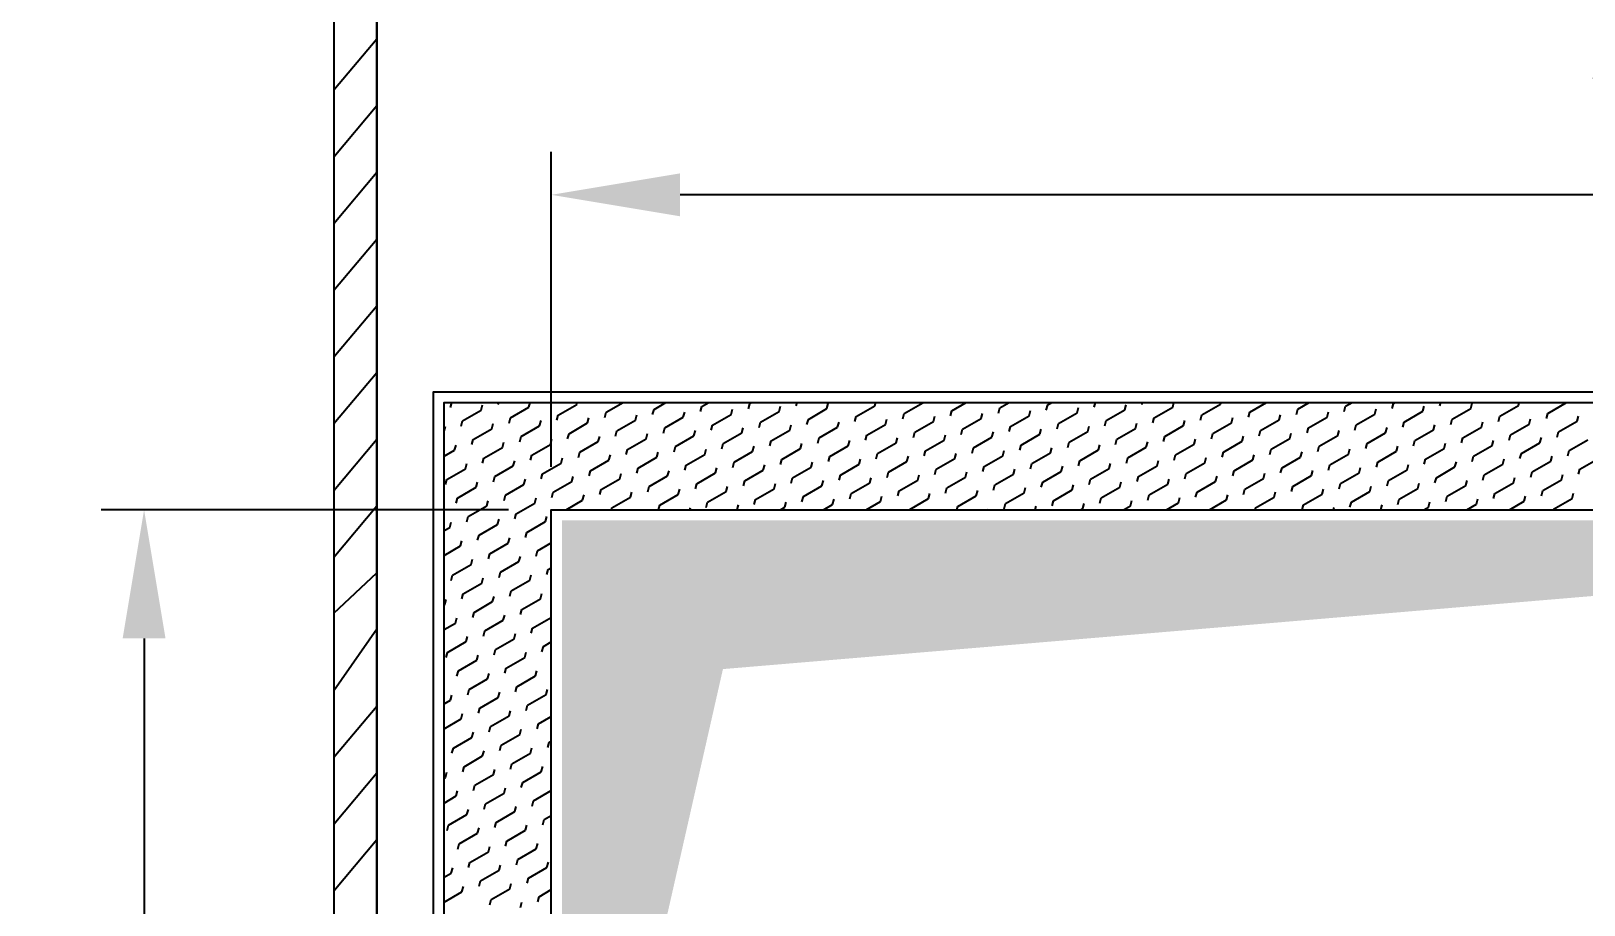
# Model space of a CAD drawing. Header units: millimetres. Extents: x -95178 to 274693, y -2232 to 263302.
# Drawn here: x 121039 to 124660, y 231331 to 233369 of the extents above; entities that cross this region are included whole.
import ezdxf

# ---------------------------------------------------------------- set-up
doc = ezdxf.new("R2010")
doc.units = ezdxf.units.MM
for name, color, linetype in [('BKG-S030D_Griddim', 7, 'Continuous'), ('M_INSULATION', 252, 'Continuous'), ('M_Supply_Duct', 4, 'Continuous'), ('M_Support', 14, 'Continuous'), ('M_Txt', 7, 'Continuous')]:
    doc.layers.add(name, color=color, linetype=linetype)
doc.styles.add('ROMANS', font='romans.shx', dxfattribs={"width": 0.8})
doc.dimstyles.new('DIM', dxfattribs={"dimscale": 50, "dimtxt": 2.5, "dimasz": 2.5, "dimexe": 1, "dimexo": 1, "dimgap": 0.8, "dimtad": 1, "dimdec": 0, "dimzin": 13, "dimdsep": 46, "dimtxsty": 'ROMANS', "dimblk": 'OBLIQUE', "dimcen": 1, "dimdle": 1, "dimclrd": 20, "dimclre": 20, "dimclrt": 7, "dimadec": 0, "dimazin": 0, "dimtfac": 0.4, "dimtdec": 0, "dimtix": 1, "dimtofl": 0, "dimtmove": 2, "dimatfit": 3, "dimfxl": 1, "dimtolj": 1, "dimtzin": 13, "dimlwd": -1, "dimlwe": -1, "dimarcsym": 0})

# ---------------------------------------------------------------- blocks, each defined once
blk = doc.blocks.new('*X16')
at = {"color": 0}
for p, q in [((24488.4, 43376.1), (24489.9, 43381.9)), ((24524.1, 43372.9), (24525.8, 43379)), ((24544.2, 43379.4), (24544.8, 43381.9)), ((24558.3, 43363.8), (24579.9, 43376.3)), ((24579.9, 43376.3), (24581.4, 43381.9)), ((24614.1, 43367.1), (24635.7, 43379.6)), ((24635.7, 43379.6), (24636.3, 43381.9)), ((24669.9, 43370.5), (24689.6, 43381.9)), ((24724.1, 43367.8), (24725.7, 43373.8)), ((24725.7, 43373.8), (24739.6, 43381.9)), ((24779.9, 43371.2), (24781.5, 43377.2)), ((24781.5, 43377.2), (24789.6, 43381.9)), ((24815.6, 43368), (24817.3, 43374.1)), ((24835.7, 43374.5), (24837.3, 43380.5)), ((24837.3, 43380.5), (24839.6, 43381.9)), ((24871.4, 43371.4), (24873.1, 43377.4)), ((24891.5, 43377.9), (24892.6, 43381.9)), ((24905.6, 43362.2), (24927.2, 43374.7)), ((24927.2, 43374.7), (24928.9, 43380.8)), ((24947.3, 43381.2), (24947.5, 43381.9)), ((24961.4, 43365.6), (24983.1, 43378.1)), ((24983.1, 43378.1), (24984.1, 43381.9)), ((25017.2, 43368.9), (25038.9, 43381.4)), ((25038.9, 43381.4), (25039, 43381.9)), ((25073, 43372.3), (25089.6, 43381.9)), ((25127.2, 43369.6), (25128.8, 43375.6)), ((25128.8, 43375.6), (25139.6, 43381.9)), ((25183, 43372.9), (25184.6, 43379)), ((25184.6, 43379), (25189.6, 43381.9)), ((25218.8, 43369.8), (25220.4, 43375.9)), ((25238.8, 43376.3), (25240.3, 43381.9)), ((25274.6, 43373.2), (25276.2, 43379.2)), ((25294.6, 43379.6), (25295.2, 43381.9)), ((25308.7, 43364), (25330.4, 43376.5)), ((25330.4, 43376.5), (25331.8, 43381.9)), ((25364.5, 43367.4), (25386.2, 43379.9)), ((25386.2, 43379.9), (25386.7, 43381.9)), ((25420.3, 43370.7), (25439.6, 43381.9)), ((25474.5, 43368), (25476.1, 43374.1)), ((25476.1, 43374.1), (25489.6, 43381.9)), ((25530.3, 43371.4), (25531.9, 43377.4)), ((25531.9, 43377.4), (25539.6, 43381.9)), ((25566.1, 43368.3), (25567.7, 43374.3)), ((25586.1, 43374.7), (25587.7, 43380.8)), ((25587.7, 43380.8), (25589.6, 43381.9)), ((25621.9, 43371.6), (25623.5, 43377.7)), ((25641.9, 43378.1), (25642.9, 43381.9)), ((25656, 43362.5), (25677.7, 43375)), ((25677.7, 43375), (25679.3, 43381)), ((25697.7, 43381.4), (25697.8, 43381.9)), ((25711.8, 43365.8), (25733.5, 43378.3)), ((25733.5, 43378.3), (25734.4, 43381.9)), ((25767.6, 43369.2), (25789.3, 43381.7)), ((25789.3, 43381.7), (25789.3, 43381.9)), ((24500.9, 43354.4), (24502.5, 43360.4)), ((24502.5, 43360.4), (24524.1, 43372.9)), ((24536.6, 43351.3), (24538.3, 43357.3)), ((24556.7, 43357.8), (24558.3, 43363.8)), ((24592.4, 43354.6), (24594.1, 43360.7)), ((24612.5, 43361.1), (24614.1, 43367.1)), ((24626.6, 43345.5), (24648.2, 43358)), ((24648.2, 43358), (24649.9, 43364)), ((24668.3, 43364.5), (24669.9, 43370.5)), ((24682.4, 43348.8), (24704, 43361.3)), ((24704, 43361.3), (24705.7, 43367.4)), ((24738.2, 43352.2), (24759.8, 43364.7)), ((24759.8, 43364.7), (24761.5, 43370.7)), ((24792.4, 43349.5), (24794, 43355.5)), ((24794, 43355.5), (24815.6, 43368)), ((24848.2, 43352.9), (24849.8, 43358.9)), ((24849.8, 43358.9), (24871.4, 43371.4)), ((24883.9, 43349.7), (24885.6, 43355.8)), ((24904, 43356.2), (24905.6, 43362.2)), ((24939.7, 43353.1), (24941.4, 43359.1)), ((24959.8, 43359.6), (24961.4, 43365.6)), ((24973.9, 43343.9), (24995.6, 43356.4)), ((24995.6, 43356.4), (24997.2, 43362.5)), ((25015.6, 43362.9), (25017.2, 43368.9)), ((25029.7, 43347.3), (25051.4, 43359.8)), ((25051.4, 43359.8), (25053, 43365.8)), ((25071.4, 43366.2), (25073, 43372.3)), ((25085.5, 43350.6), (25107.2, 43363.1)), ((25107.2, 43363.1), (25108.8, 43369.2)), ((25141.3, 43354), (25163, 43366.5)), ((25163, 43366.5), (25164.6, 43372.5)), ((25195.5, 43351.3), (25197.1, 43357.3)), ((25197.1, 43357.3), (25218.8, 43369.8)), ((25251.3, 43354.6), (25252.9, 43360.7)), ((25252.9, 43360.7), (25274.6, 43373.2)), ((25287.1, 43351.5), (25288.7, 43357.6)), ((25307.1, 43358), (25308.7, 43364)), ((25342.9, 43354.9), (25344.5, 43360.9)), ((25362.9, 43361.3), (25364.5, 43367.4)), ((25377, 43345.7), (25398.7, 43358.2)), ((25398.7, 43358.2), (25400.3, 43364.3)), ((25418.7, 43364.7), (25420.3, 43370.7)), ((25432.8, 43349.1), (25454.5, 43361.6)), ((25454.5, 43361.6), (25456.1, 43367.6)), ((25488.6, 43352.4), (25510.3, 43364.9)), ((25510.3, 43364.9), (25511.9, 43371)), ((25542.8, 43349.7), (25544.4, 43355.8)), ((25544.4, 43355.8), (25566.1, 43368.3)), ((25598.6, 43353.1), (25600.2, 43359.1)), ((25600.2, 43359.1), (25621.9, 43371.6)), ((25634.4, 43350), (25636, 43356)), ((25654.4, 43356.4), (25656, 43362.5)), ((25690.2, 43353.3), (25691.8, 43359.4)), ((25710.2, 43359.8), (25711.8, 43365.8)), ((25724.3, 43344.2), (25746, 43356.7)), ((25746, 43356.7), (25747.6, 43362.7)), ((25766, 43363.1), (25767.6, 43369.2)), ((25780.1, 43347.5), (25801.8, 43360)), ((25801.8, 43360), (25803.4, 43366.1)), ((24481, 43348.5), (24482.5, 43354)), ((24513.4, 43332.8), (24515, 43338.8)), ((24515, 43338.8), (24536.6, 43351.3)), ((24569.2, 43336.1), (24570.8, 43342.1)), ((24570.8, 43342.1), (24592.4, 43354.6)), ((24604.9, 43333), (24606.6, 43339)), ((24625, 43339.5), (24626.6, 43345.5)), ((24660.7, 43336.3), (24662.4, 43342.4)), ((24680.8, 43342.8), (24682.4, 43348.8)), ((24694.9, 43327.2), (24716.5, 43339.7)), ((24716.5, 43339.7), (24718.2, 43345.7)), ((24736.6, 43346.2), (24738.2, 43352.2)), ((24750.7, 43330.5), (24772.3, 43343)), ((24772.3, 43343), (24774, 43349.1)), ((24806.5, 43333.9), (24828.1, 43346.4)), ((24828.1, 43346.4), (24829.8, 43352.4)), ((24862.3, 43337.2), (24883.9, 43349.7)), ((24916.5, 43334.6), (24918.1, 43340.6)), ((24918.1, 43340.6), (24939.7, 43353.1)), ((24952.2, 43331.4), (24953.9, 43337.5)), ((24972.3, 43337.9), (24973.9, 43343.9)), ((25008.1, 43334.8), (25009.7, 43340.8)), ((25028.1, 43341.2), (25029.7, 43347.3)), ((25042.2, 43325.6), (25063.9, 43338.1)), ((25063.9, 43338.1), (25065.5, 43344.2)), ((25083.9, 43344.6), (25085.5, 43350.6)), ((25098, 43329), (25119.7, 43341.5)), ((25119.7, 43341.5), (25121.3, 43347.5)), ((25139.7, 43347.9), (25141.3, 43354)), ((25153.8, 43332.3), (25175.5, 43344.8)), ((25175.5, 43344.8), (25177.1, 43350.9)), ((25209.6, 43335.7), (25231.3, 43348.2)), ((25231.3, 43348.2), (25232.9, 43354.2)), ((25263.8, 43333), (25265.4, 43339)), ((25265.4, 43339), (25287.1, 43351.5)), ((25319.6, 43336.3), (25321.2, 43342.4)), ((25321.2, 43342.4), (25342.9, 43354.9)), ((25355.4, 43333.2), (25357, 43339.3)), ((25375.4, 43339.7), (25377, 43345.7)), ((25411.2, 43336.6), (25412.8, 43342.6)), ((25431.2, 43343), (25432.8, 43349.1)), ((25445.3, 43327.4), (25467, 43339.9)), ((25467, 43339.9), (25468.6, 43346)), ((25487, 43346.4), (25488.6, 43352.4)), ((25501.1, 43330.8), (25522.8, 43343.3)), ((25522.8, 43343.3), (25524.4, 43349.3)), ((25556.9, 43334.1), (25578.6, 43346.6)), ((25578.6, 43346.6), (25580.2, 43352.7)), ((25611.1, 43331.4), (25612.7, 43337.5)), ((25612.7, 43337.5), (25634.4, 43350)), ((25666.9, 43334.8), (25668.5, 43340.8)), ((25668.5, 43340.8), (25690.2, 43353.3)), ((25702.7, 43331.7), (25704.3, 43337.7)), ((25722.7, 43338.1), (25724.3, 43344.2)), ((25758.5, 43335), (25760.1, 43341.1)), ((25778.5, 43341.5), (25780.1, 43347.5)), ((25792.6, 43325.9), (25814.3, 43338.4)), ((24481, 43319.2), (24493.3, 43326.3)), ((24493.3, 43326.3), (24495, 43332.3)), ((24527.5, 43317.1), (24549.1, 43329.6)), ((24549.1, 43329.6), (24550.8, 43335.7)), ((24581.7, 43314.5), (24583.3, 43320.5)), ((24583.3, 43320.5), (24604.9, 43333)), ((24637.5, 43317.8), (24639.1, 43323.8)), ((24639.1, 43323.8), (24660.7, 43336.3)), ((24673.2, 43314.7), (24674.9, 43320.7)), ((24693.3, 43321.2), (24694.9, 43327.2)), ((24729, 43318), (24730.7, 43324.1)), ((24749.1, 43324.5), (24750.7, 43330.5)), ((24763.2, 43308.9), (24784.8, 43321.4)), ((24784.8, 43321.4), (24786.5, 43327.4)), ((24804.9, 43327.9), (24806.5, 43333.9)), ((24819, 43312.2), (24840.6, 43324.7)), ((24840.6, 43324.7), (24842.3, 43330.8)), ((24860.7, 43331.2), (24862.3, 43337.2)), ((24874.8, 43315.6), (24896.4, 43328.1)), ((24896.4, 43328.1), (24898.1, 43334.1)), ((24930.6, 43318.9), (24952.2, 43331.4)), ((24984.8, 43316.2), (24986.4, 43322.3)), ((24986.4, 43322.3), (25008.1, 43334.8)), ((25040.6, 43319.6), (25042.2, 43325.6)), ((25076.4, 43316.5), (25078, 43322.5)), ((25096.4, 43322.9), (25098, 43329)), ((25110.5, 43307.3), (25132.2, 43319.8)), ((25132.2, 43319.8), (25133.8, 43325.9)), ((25152.2, 43326.3), (25153.8, 43332.3)), ((25166.3, 43310.7), (25188, 43323.2)), ((25188, 43323.2), (25189.6, 43329.2)), ((25208, 43329.6), (25209.6, 43335.7)), ((25222.1, 43314), (25243.8, 43326.5)), ((25243.8, 43326.5), (25245.4, 43332.6)), ((25277.9, 43317.4), (25299.6, 43329.9)), ((25299.6, 43329.9), (25301.2, 43335.9)), ((25332.1, 43314.7), (25333.7, 43320.7)), ((25333.7, 43320.7), (25355.4, 43333.2)), ((25387.9, 43318), (25389.5, 43324.1)), ((25389.5, 43324.1), (25411.2, 43336.6)), ((25423.7, 43314.9), (25425.3, 43321)), ((25443.7, 43321.4), (25445.3, 43327.4)), ((25479.5, 43318.3), (25481.1, 43324.3)), ((25499.5, 43324.7), (25501.1, 43330.8)), ((25513.6, 43309.1), (25535.3, 43321.6)), ((25535.3, 43321.6), (25536.9, 43327.7)), ((25555.3, 43328.1), (25556.9, 43334.1)), ((25569.4, 43312.5), (25591.1, 43325)), ((25591.1, 43325), (25592.7, 43331)), ((25625.2, 43315.8), (25646.9, 43328.3)), ((25646.9, 43328.3), (25648.5, 43334.4)), ((25681, 43319.2), (25702.7, 43331.7)), ((25735.2, 43316.5), (25736.8, 43322.5)), ((25736.8, 43322.5), (25758.5, 43335)), ((25771, 43313.4), (25772.6, 43319.4)), ((25791, 43319.8), (25792.6, 43325.9)), ((24484.2, 43292.1), (24505.8, 43304.6)), ((24505.8, 43304.6), (24507.5, 43310.7)), ((24525.9, 43311.1), (24527.5, 43317.1)), ((24540, 43295.5), (24561.6, 43308)), ((24561.6, 43308), (24563.3, 43314)), ((24595.8, 43298.8), (24617.4, 43311.3)), ((24617.4, 43311.3), (24619.1, 43317.4)), ((24650, 43296.2), (24651.6, 43302.2)), ((24651.6, 43302.2), (24673.2, 43314.7)), ((24705.8, 43299.5), (24707.4, 43305.5)), ((24707.4, 43305.5), (24729, 43318)), ((24741.5, 43296.4), (24743.2, 43302.4)), ((24761.6, 43302.9), (24763.2, 43308.9)), ((24797.3, 43299.7), (24799, 43305.8)), ((24817.4, 43306.2), (24819, 43312.2)), ((24831.5, 43290.6), (24853.1, 43303.1)), ((24853.1, 43303.1), (24854.8, 43309.1)), ((24873.2, 43309.6), (24874.8, 43315.6)), ((24887.3, 43293.9), (24908.9, 43306.4)), ((24908.9, 43306.4), (24910.6, 43312.5)), ((24929, 43312.9), (24930.6, 43318.9)), ((24943.1, 43297.3), (24964.7, 43309.8)), ((24964.7, 43309.8), (24966.4, 43315.8)), ((24998.9, 43300.6), (25020.6, 43313.1)), ((25020.6, 43313.1), (25022.2, 43319.2)), ((25053.1, 43297.9), (25054.7, 43304)), ((25054.7, 43304), (25076.4, 43316.5)), ((25108.9, 43301.3), (25110.5, 43307.3)), ((25144.7, 43298.2), (25146.3, 43304.2)), ((25164.7, 43304.6), (25166.3, 43310.7)), ((25178.8, 43289), (25200.5, 43301.5)), ((25200.5, 43301.5), (25202.1, 43307.6)), ((25220.5, 43308), (25222.1, 43314)), ((25234.6, 43292.4), (25256.3, 43304.9)), ((25256.3, 43304.9), (25257.9, 43310.9)), ((25276.3, 43311.3), (25277.9, 43317.4)), ((25290.4, 43295.7), (25312.1, 43308.2)), ((25312.1, 43308.2), (25313.7, 43314.3)), ((25346.2, 43299.1), (25367.9, 43311.6)), ((25367.9, 43311.6), (25369.5, 43317.6)), ((25400.4, 43296.4), (25402, 43302.4)), ((25402, 43302.4), (25423.7, 43314.9)), ((25456.2, 43299.7), (25457.8, 43305.8)), ((25457.8, 43305.8), (25479.5, 43318.3)), ((25492, 43296.6), (25493.6, 43302.7)), ((25512, 43303.1), (25513.6, 43309.1)), ((25547.8, 43300), (25549.4, 43306)), ((25567.8, 43306.4), (25569.4, 43312.5)), ((25581.9, 43290.8), (25603.6, 43303.3)), ((25603.6, 43303.3), (25605.2, 43309.4)), ((25623.6, 43309.8), (25625.2, 43315.8)), ((25637.7, 43294.2), (25659.4, 43306.7)), ((25659.4, 43306.7), (25661, 43312.7)), ((25679.4, 43313.1), (25681, 43319.2)), ((25693.5, 43297.5), (25715.2, 43310)), ((25715.2, 43310), (25716.8, 43316.1)), ((25749.3, 43300.9), (25771, 43313.4)), ((25803.5, 43298.2), (25805.1, 43304.2)), ((25805.1, 43304.2), (25826.8, 43316.7)), ((24482.6, 43286.1), (24484.2, 43292.1)), ((24518.3, 43283), (24520, 43289)), ((24538.4, 43289.5), (24540, 43295.5)), ((24552.5, 43273.8), (24574.1, 43286.3)), ((24574.1, 43286.3), (24575.8, 43292.4)), ((24594.2, 43292.8), (24595.8, 43298.8)), ((24608.3, 43277.2), (24629.9, 43289.7)), ((24629.9, 43289.7), (24631.6, 43295.7)), ((24664.1, 43280.5), (24685.7, 43293)), ((24685.7, 43293), (24687.4, 43299.1)), ((24718.3, 43277.9), (24719.9, 43283.9)), ((24719.9, 43283.9), (24741.5, 43296.4)), ((24774.1, 43281.2), (24775.7, 43287.2)), ((24775.7, 43287.2), (24797.3, 43299.7)), ((24809.8, 43278.1), (24811.5, 43284.1)), ((24829.9, 43284.6), (24831.5, 43290.6)), ((24865.6, 43281.4), (24867.3, 43287.5)), ((24885.7, 43287.9), (24887.3, 43293.9)), ((24899.8, 43272.3), (24921.4, 43284.8)), ((24921.4, 43284.8), (24923.1, 43290.8)), ((24941.5, 43291.2), (24943.1, 43297.3)), ((24955.6, 43275.6), (24977.2, 43288.1)), ((24977.2, 43288.1), (24978.9, 43294.2)), ((24997.3, 43294.6), (24998.9, 43300.6)), ((25011.4, 43279), (25033.1, 43291.5)), ((25033.1, 43291.5), (25034.7, 43297.5)), ((25067.2, 43282.3), (25088.9, 43294.8)), ((25088.9, 43294.8), (25090.5, 43300.9)), ((25121.4, 43279.6), (25123, 43285.7)), ((25123, 43285.7), (25144.7, 43298.2)), ((25177.2, 43283), (25178.8, 43289)), ((25213, 43279.9), (25214.6, 43285.9)), ((25233, 43286.3), (25234.6, 43292.4)), ((25247.1, 43270.7), (25268.8, 43283.2)), ((25268.8, 43283.2), (25270.4, 43289.3)), ((25288.8, 43289.7), (25290.4, 43295.7)), ((25302.9, 43274.1), (25324.6, 43286.6)), ((25324.6, 43286.6), (25326.2, 43292.6)), ((25344.6, 43293), (25346.2, 43299.1)), ((25358.7, 43277.4), (25380.4, 43289.9)), ((25380.4, 43289.9), (25382, 43296)), ((25414.5, 43280.8), (25436.2, 43293.3)), ((25436.2, 43293.3), (25437.8, 43299.3)), ((25468.7, 43278.1), (25470.3, 43284.1)), ((25470.3, 43284.1), (25492, 43296.6)), ((25524.5, 43281.4), (25526.1, 43287.5)), ((25526.1, 43287.5), (25547.8, 43300)), ((25560.3, 43278.3), (25561.9, 43284.4)), ((25580.3, 43284.8), (25581.9, 43290.8)), ((25616.1, 43281.7), (25617.7, 43287.7)), ((25636.1, 43288.1), (25637.7, 43294.2)), ((25650.2, 43272.5), (25671.9, 43285)), ((25671.9, 43285), (25673.5, 43291.1)), ((25691.9, 43291.5), (25693.5, 43297.5)), ((25706, 43275.9), (25727.7, 43288.4)), ((25727.7, 43288.4), (25729.3, 43294.4)), ((25747.7, 43294.8), (25749.3, 43300.9)), ((25761.8, 43279.2), (25783.5, 43291.7)), ((25783.5, 43291.7), (25785.1, 43297.8)), ((24495.1, 43264.5), (24496.7, 43270.5)), ((24496.7, 43270.5), (24518.3, 43283)), ((24530.8, 43261.3), (24532.5, 43267.4)), ((24550.9, 43267.8), (24552.5, 43273.8)), ((24586.6, 43264.7), (24588.3, 43270.7)), ((24606.7, 43271.2), (24608.3, 43277.2)), ((24623.1, 43256.9), (24642.4, 43268)), ((24642.4, 43268), (24644.1, 43274.1)), ((24662.5, 43274.5), (24664.1, 43280.5)), ((24676.6, 43258.9), (24698.2, 43271.4)), ((24698.2, 43271.4), (24699.9, 43277.4)), ((24732.4, 43262.2), (24754, 43274.7)), ((24754, 43274.7), (24755.7, 43280.8)), ((24786.6, 43259.6), (24788.2, 43265.6)), ((24788.2, 43265.6), (24809.8, 43278.1)), ((24842.4, 43262.9), (24844, 43268.9)), ((24844, 43268.9), (24865.6, 43281.4)), ((24878.1, 43259.8), (24879.8, 43265.8)), ((24898.2, 43266.2), (24899.8, 43272.3)), ((24933.9, 43263.1), (24935.6, 43269.2)), ((24954, 43269.6), (24955.6, 43275.6)), ((24973.1, 43256.9), (24989.7, 43266.5)), ((24989.7, 43266.5), (24991.4, 43272.5)), ((25009.8, 43272.9), (25011.4, 43279)), ((25023.9, 43257.3), (25045.6, 43269.8)), ((25045.6, 43269.8), (25047.2, 43275.9)), ((25065.6, 43276.3), (25067.2, 43282.3)), ((25079.7, 43260.7), (25101.4, 43273.2)), ((25101.4, 43273.2), (25103, 43279.2)), ((25135.5, 43264), (25157.2, 43276.5)), ((25157.2, 43276.5), (25158.8, 43282.6)), ((25189.7, 43261.3), (25191.3, 43267.4)), ((25191.3, 43267.4), (25213, 43279.9)), ((25245.5, 43264.7), (25247.1, 43270.7)), ((25281.3, 43261.6), (25282.9, 43267.6)), ((25301.3, 43268), (25302.9, 43274.1)), ((25337.1, 43264.9), (25338.7, 43271)), ((25357.1, 43271.4), (25358.7, 43277.4)), ((25373.1, 43256.9), (25392.9, 43268.3)), ((25392.9, 43268.3), (25394.5, 43274.3)), ((25412.9, 43274.7), (25414.5, 43280.8)), ((25427, 43259.1), (25448.7, 43271.6)), ((25448.7, 43271.6), (25450.3, 43277.7)), ((25482.8, 43262.5), (25504.5, 43275)), ((25504.5, 43275), (25506.1, 43281)), ((25537, 43259.8), (25538.6, 43265.8)), ((25538.6, 43265.8), (25560.3, 43278.3)), ((25592.8, 43263.1), (25594.4, 43269.2)), ((25594.4, 43269.2), (25616.1, 43281.7)), ((25628.6, 43260), (25630.2, 43266.1)), ((25648.6, 43266.5), (25650.2, 43272.5)), ((25684.4, 43263.4), (25686, 43269.4)), ((25704.4, 43269.8), (25706, 43275.9)), ((25723.1, 43256.9), (25740.2, 43266.7)), ((25740.2, 43266.7), (25741.8, 43272.8)), ((25760.2, 43273.2), (25761.8, 43279.2)), ((25774.3, 43257.6), (25796, 43270.1)), ((25796, 43270.1), (25797.6, 43276.1)), ((24507.6, 43242.8), (24509.2, 43248.8)), ((24509.2, 43248.8), (24530.8, 43261.3)), ((24563.4, 43246.2), (24565, 43252.2)), ((24565, 43252.2), (24586.6, 43264.7)), ((24599.1, 43243), (24600.8, 43249.1)), ((24676, 43256.9), (24676.6, 43258.9)), ((24731, 43256.9), (24732.4, 43262.2)), ((24767.6, 43256.9), (24768.2, 43259.1)), ((24822.5, 43256.9), (24824, 43262.5)), ((24873.1, 43256.9), (24878.1, 43259.8)), ((24923.1, 43256.9), (24933.9, 43263.1)), ((25023.8, 43256.9), (25023.9, 43257.3)), ((25078.7, 43256.9), (25079.7, 43260.7)), ((25115.3, 43256.9), (25115.5, 43257.6)), ((25133.9, 43258), (25135.5, 43264)), ((25170.2, 43256.9), (25171.3, 43260.9)), ((25223.1, 43256.9), (25225.5, 43258.2)), ((25225.5, 43258.2), (25227.1, 43264.3)), ((25273.1, 43256.9), (25281.3, 43261.6)), ((25323.1, 43256.9), (25337.1, 43264.9)), ((25426.4, 43256.9), (25427, 43259.1)), ((25481.3, 43256.9), (25482.8, 43262.5)), ((25517.9, 43256.9), (25518.6, 43259.4)), ((25572.8, 43256.9), (25574.4, 43262.7)), ((25623.1, 43256.9), (25628.6, 43260)), ((25673.1, 43256.9), (25684.4, 43263.4)), ((25774.1, 43256.9), (25774.3, 43257.6)), ((24481, 43232.6), (24487.5, 43236.3)), ((24487.5, 43236.3), (24489.2, 43242.4)), ((24521.7, 43227.2), (24543.3, 43239.7)), ((24543.3, 43239.7), (24545, 43245.7)), ((24575.9, 43224.5), (24577.5, 43230.5)), ((24577.5, 43230.5), (24599.1, 43243)), ((24481, 43203.7), (24500, 43214.7)), ((24500, 43214.7), (24501.7, 43220.7)), ((24520.1, 43221.2), (24521.7, 43227.2)), ((24534.2, 43205.5), (24555.8, 43218)), ((24555.8, 43218), (24557.5, 43224.1)), ((24590, 43208.9), (24606, 43218.1)), ((24490.9, 43180.5), (24512.5, 43193)), ((24512.5, 43193), (24514.2, 43199.1)), ((24532.6, 43199.5), (24534.2, 43205.5)), ((24546.7, 43183.9), (24568.3, 43196.4)), ((24568.3, 43196.4), (24570, 43202.4)), ((24588.4, 43202.9), (24590, 43208.9)), ((24489.3, 43174.5), (24490.9, 43180.5)), ((24525, 43171.4), (24526.7, 43177.4)), ((24545.1, 43177.9), (24546.7, 43183.9)), ((24559.2, 43162.2), (24580.8, 43174.7)), ((24580.8, 43174.7), (24582.5, 43180.8)), ((24600.9, 43181.2), (24602.5, 43187.2)), ((24602.5, 43187.2), (24606, 43189.3)), ((24501.8, 43152.9), (24503.4, 43158.9)), ((24503.4, 43158.9), (24525, 43171.4)), ((24557.6, 43156.2), (24559.2, 43162.2)), ((24593.3, 43153.1), (24595, 43159.1)), ((24481, 43146), (24481.7, 43146.4)), ((24481.7, 43146.4), (24483.4, 43152.4)), ((24515.9, 43137.2), (24537.5, 43149.7)), ((24537.5, 43149.7), (24539.2, 43155.8)), ((24570.1, 43134.6), (24571.7, 43140.6)), ((24571.7, 43140.6), (24593.3, 43153.1)), ((24481, 43117.1), (24494.2, 43124.7)), ((24494.2, 43124.7), (24495.9, 43130.8)), ((24514.3, 43131.2), (24515.9, 43137.2)), ((24528.4, 43115.6), (24550, 43128.1)), ((24550, 43128.1), (24551.7, 43134.1)), ((24584.2, 43118.9), (24605.8, 43131.4)), ((24605.8, 43131.4), (24606, 43132)), ((24485.1, 43090.6), (24506.7, 43103.1)), ((24506.7, 43103.1), (24508.4, 43109.1)), ((24526.8, 43109.6), (24528.4, 43115.6)), ((24540.9, 43093.9), (24562.5, 43106.4)), ((24562.5, 43106.4), (24564.2, 43112.5)), ((24582.6, 43112.9), (24584.2, 43118.9)), ((24596.7, 43097.3), (24606, 43102.7)), ((24483.5, 43084.6), (24485.1, 43090.6)), ((24519.2, 43081.4), (24520.9, 43087.5)), ((24539.3, 43087.9), (24540.9, 43093.9)), ((24553.4, 43072.3), (24575, 43084.8)), ((24575, 43084.8), (24576.7, 43090.8)), ((24595.1, 43091.2), (24596.7, 43097.3)), ((24496, 43062.9), (24497.6, 43068.9)), ((24497.6, 43068.9), (24519.2, 43081.4)), ((24551.8, 43066.2), (24553.4, 43072.3)), ((24587.5, 43063.1), (24589.2, 43069.2)), ((24510.1, 43047.3), (24531.7, 43059.8)), ((24531.7, 43059.8), (24533.4, 43065.8)), ((24564.3, 43044.6), (24565.9, 43050.6)), ((24565.9, 43050.6), (24587.5, 43063.1)), ((24481, 43030.5), (24488.4, 43034.8)), ((24488.4, 43034.8), (24490.1, 43040.8)), ((24508.5, 43041.2), (24510.1, 43047.3)), ((24522.6, 43025.6), (24544.2, 43038.1)), ((24544.2, 43038.1), (24545.9, 43044.2)), ((24578.4, 43029), (24600, 43041.5)), ((24600, 43041.5), (24601.7, 43047.5)), ((24481, 43001.6), (24500.9, 43013.1)), ((24500.9, 43013.1), (24502.6, 43019.2)), ((24521, 43019.6), (24522.6, 43025.6)), ((24535.1, 43004), (24556.7, 43016.5)), ((24556.7, 43016.5), (24558.4, 43022.5)), ((24576.8, 43022.9), (24578.4, 43029)), ((24590.9, 43007.3), (24606, 43016)), ((24513.4, 42991.5), (24515.1, 42997.5)), ((24533.5, 42997.9), (24535.1, 43004)), ((24547.6, 42982.3), (24569.2, 42994.8)), ((24569.2, 42994.8), (24570.9, 43000.9)), ((24589.3, 43001.3), (24590.9, 43007.3)), ((24490.2, 42972.9), (24491.8, 42979)), ((24491.8, 42979), (24513.4, 42991.5)), ((24525.9, 42969.8), (24527.6, 42975.9)), ((24546, 42976.3), (24547.6, 42982.3)), ((24581.7, 42973.2), (24583.4, 42979.2)), ((24601.8, 42979.6), (24603.4, 42985.7)), ((24603.4, 42985.7), (24606, 42987.2)), ((24502.7, 42951.3), (24504.3, 42957.3)), ((24504.3, 42957.3), (24525.9, 42969.8)), ((24558.5, 42954.6), (24560.1, 42960.7)), ((24560.1, 42960.7), (24581.7, 42973.2)), ((24594.2, 42951.5), (24595.9, 42957.6)), ((24481, 42943.9), (24482.6, 42944.8)), ((24482.6, 42944.8), (24484.3, 42950.9)), ((24516.8, 42935.7), (24538.4, 42948.2)), ((24538.4, 42948.2), (24540.1, 42954.2)), ((24572.6, 42939), (24594.2, 42951.5)), ((24481, 42915), (24495.1, 42923.2)), ((24495.1, 42923.2), (24496.8, 42929.2)), ((24515.2, 42929.6), (24516.8, 42935.7)), ((24529.3, 42914), (24550.9, 42926.5)), ((24550.9, 42926.5), (24552.6, 42932.6)), ((24571, 42933), (24572.6, 42939)), ((24585.1, 42917.4), (24606, 42929.4)), ((24507.6, 42901.5), (24509.3, 42907.6)), ((24527.7, 42908), (24529.3, 42914)), ((24541.8, 42892.4), (24563.4, 42904.9)), ((24563.4, 42904.9), (24565.1, 42910.9)), ((24583.5, 42911.3), (24585.1, 42917.4)), ((24484.4, 42883), (24486, 42889)), ((24486, 42889), (24507.6, 42901.5)), ((24520.1, 42879.9), (24521.8, 42885.9)), ((24540.2, 42886.3), (24541.8, 42892.4)), ((24575.9, 42883.2), (24577.6, 42889.3)), ((24596, 42889.7), (24597.6, 42895.7)), ((24597.6, 42895.7), (24606, 42900.6)), ((24496.9, 42861.3), (24498.5, 42867.4)), ((24498.5, 42867.4), (24520.1, 42879.9)), ((24552.7, 42864.7), (24554.3, 42870.7)), ((24554.3, 42870.7), (24575.9, 42883.2)), ((24588.4, 42861.6), (24590.1, 42867.6)), ((24511, 42845.7), (24532.6, 42858.2)), ((24532.6, 42858.2), (24534.3, 42864.3)), ((24565.2, 42843), (24566.8, 42849.1)), ((24566.8, 42849.1), (24588.4, 42861.6)), ((24481, 42828.4), (24489.3, 42833.2)), ((24489.3, 42833.2), (24491, 42839.3)), ((24509.4, 42839.7), (24511, 42845.7)), ((24523.5, 42824.1), (24545.1, 42836.6)), ((24545.1, 42836.6), (24546.8, 42842.6)), ((24579.3, 42827.4), (24600.9, 42839.9)), ((24600.9, 42839.9), (24602.6, 42846)), ((24501.8, 42811.6), (24503.5, 42817.6)), ((24521.9, 42818), (24523.5, 42824.1)), ((24536, 42802.4), (24557.6, 42814.9)), ((24557.6, 42814.9), (24559.3, 42821)), ((24577.7, 42821.4), (24579.3, 42827.4)), ((24591.8, 42805.8), (24606, 42814)), ((24481, 42799.5), (24501.8, 42811.6)), ((24534.4, 42796.4), (24536, 42802.4)), ((24570.1, 42793.3), (24571.8, 42799.3)), ((24590.2, 42799.7), (24591.8, 42805.8))]:
    blk.add_line(p, q, dxfattribs=at)
blk = doc.blocks.new('*D17')
at = {"layer": 'Defpoints', "color": 0, "transparency": 16777216}
for p in [(41036.1, 153467.8), (41036.1, 152733.6), (46036.1, 152733.6)]:
    blk.add_point(p, dxfattribs=at)
at = {"layer": 'M_Txt', "color": 14, "lineweight": -2, "transparency": 16777216}
for p, q in [((41036.1, 152833.6), (41036.1, 153567.8)), ((46036.1, 152833.6), (46036.1, 153567.8)), ((45736.1, 153467.8), (41336.1, 153467.8))]:
    blk.add_line(p, q, dxfattribs=at)
at = {"layer": 'M_Txt', "color": 14, "transparency": 16777216}
for points in [[(41336.1, 153517.8), (41336.1, 153417.8), (41036.1, 153467.8)], [(45736.1, 153517.8), (45736.1, 153417.8), (46036.1, 153467.8)]]:
    blk.add_solid(points, dxfattribs=at)
at = {"layer": 'M_Txt', "color": 7, "transparency": 16777216, "insert": (43536.1, 153641.4), "char_height": 200, "attachment_point": 5, "style": 'ROMANS'}
blk.add_mtext('\\A1;W', dxfattribs=at)
blk = doc.blocks.new('_Oblique')
at = {"layer": 'BKG-S030D_Griddim', "color": 0, "lineweight": -2}
blk.add_line((-0.5, -0.5), (0.5, 0.5), dxfattribs=at)
blk = doc.blocks.new('*D18')
at = {"layer": 'Defpoints', "color": 0, "transparency": 16777216}
for p in [(41036.1, 152733.6), (40086.6, 150233.6), (41036.1, 150233.6)]:
    blk.add_point(p, dxfattribs=at)
at = {"layer": 'M_Txt', "color": 14, "lineweight": -2, "transparency": 16777216}
for p, q in [((40936.1, 152733.6), (39986.6, 152733.6)), ((40086.6, 152433.6), (40086.6, 150533.6)), ((40936.1, 150233.6), (39986.6, 150233.6))]:
    blk.add_line(p, q, dxfattribs=at)
at = {"layer": 'M_Txt', "color": 14, "transparency": 16777216}
for points in [[(40036.6, 152433.6), (40136.6, 152433.6), (40086.6, 152733.6)], [(40036.6, 150533.6), (40136.6, 150533.6), (40086.6, 150233.6)]]:
    blk.add_solid(points, dxfattribs=at)
at = {"layer": 'M_Txt', "color": 7, "transparency": 16777216, "insert": (39923.1, 151221.1), "char_height": 200, "attachment_point": 5, "rotation": 90, "style": 'ROMANS'}
blk.add_mtext('\\A1;H', dxfattribs=at)
blk = doc.blocks.new('DUCT WORK SUPPORT-SINGLE')
at = {"layer": 'M_INSULATION'}
for points in [[(2732.1, 3500), (2732.1, 450), (-2817.9, 450), (-2817.9, 3500)], [(2707.1, 3475), (2707.1, 475), (-2792.9, 475), (-2792.9, 3475)]]:
    blk.add_lwpolyline(points, close=True, dxfattribs=at)
at = {"layer": 'M_Supply_Duct'}
blk.add_lwpolyline([(2457.1, 3225), (2457.1, 725), (-2542.9, 725), (-2542.9, 3225)], close=True, dxfattribs=at)
at = {"layer": 'M_Supply_Duct', "color": 8}
for points in [[(-2517.9, 3200), (1982.1, 3200), (-2142.8, 2853.5), (1982.1, 3200)], [(-2517.9, 3200), (-2142.8, 2853.5), (-2517.9, 3200), (-2517.9, 1200)]]:
    blk.add_solid(points, dxfattribs=at)
at = {"layer": 'M_Support', "color": 14, "ltscale": 0.25}
for p, q in [((-3050, 7640.2), (-3050, 249.4)), ((-2950, 7640.2), (-2950, 249.4))]:
    blk.add_line(p, q, dxfattribs=at)
at = {"layer": 'M_Support', "color": 8, "ltscale": 0.25}
for p, q in [((-3050, 4203.6), (-2950, 4322.8)), ((-3050, 4048.1), (-2950, 4167.2)), ((-3050, 3892.5), (-2950, 4011.7)), ((-3050, 3736.9), (-2950, 3856.1)), ((-3050, 3581.3), (-2950, 3700.5)), ((-3050, 3425.8), (-2950, 3544.9)), ((-3050, 3270.2), (-2950, 3389.4)), ((-3050, 3114.6), (-2950, 3233.8)), ((-3050, 2984), (-2950, 3078.2)), ((-3050, 2803.5), (-2950, 2947.7)), ((-3050, 2647.9), (-2950, 2767.1)), ((-3050, 2492.3), (-2950, 2611.5)), ((-3050, 2336.8), (-2950, 2455.9))]:
    blk.add_line(p, q, dxfattribs=at)
at = {"layer": 'M_Support', "color": 14, "ltscale": 0.25}
blk.add_lwpolyline([(-3050, 7640.2), (-3050, 249.4), (-2950, 249.4), (-2950, 7640.2)], close=True, dxfattribs=at)
at = {"layer": 'M_INSULATION', "xscale": 2, "yscale": 2, "zscale": 2}
blk.add_blockref('*X16', (-51754.9, -83288.7), dxfattribs=at)
at = {"layer": 'M_Txt'}
dim = blk.add_linear_dim(base=(-2542.9, 3959.2), p1=(2457.1, 3225), p2=(-2542.9, 3225), text='W', dimstyle='DIM', override={"dimscale": 100, "dimasz": 3, "dimtad": 0, "dimclrd": 14, "dimclre": 14}, dxfattribs=at)
dim.commit()
dim.dimension.update_dxf_attribs({"geometry": '*D17', "text_midpoint": (-42.9, 4132.8), "dimtype": 128, "insert": (-43579, -149508.6)})
dim = blk.add_linear_dim(base=(-3492.3, 725), p1=(-2542.9, 3225), p2=(-2542.9, 725), angle=90, text='H', dimstyle='DIM', override={"dimscale": 100, "dimasz": 3, "dimtad": 0, "dimclrd": 14, "dimclre": 14}, dxfattribs=at)
dim.commit()
dim.dimension.update_dxf_attribs({"geometry": '*D18', "text_midpoint": (-3655.9, 1712.5), "dimtype": 128, "insert": (-43579, -149508.6)})

msp = doc.modelspace()

# ---------------------------------------------------------------- block references
msp.add_blockref('DUCT WORK SUPPORT-SINGLE', (124794.944, 229027.762))

doc.saveas('drawing.dxf')
